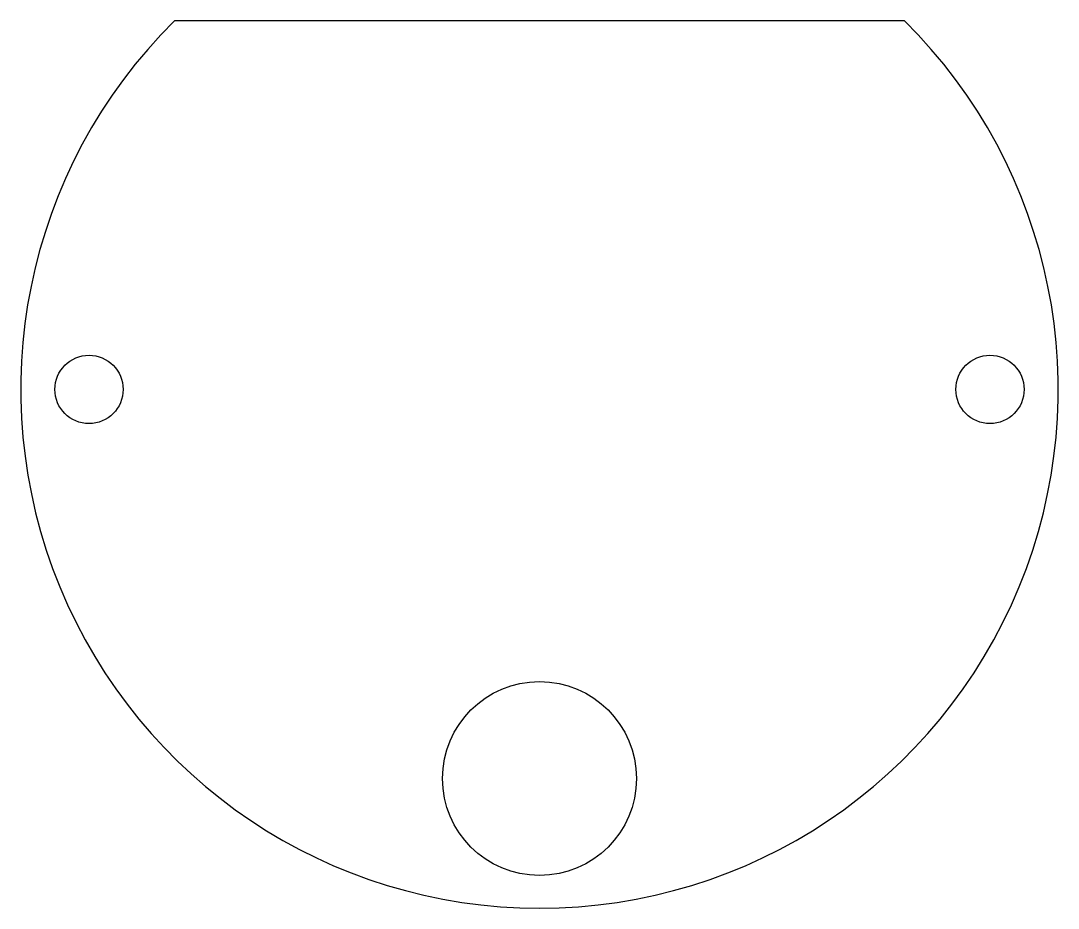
# Model space of a CAD drawing. Header units: millimetres. Extents: x -19 to 19, y -19 to 13.5.
import ezdxf

# ---------------------------------------------------------------- set-up
doc = ezdxf.new("R2010")
doc.units = ezdxf.units.MM
doc.layers.get('0').update_dxf_attribs({"linetype": 'CONTINUOUS'})

msp = doc.modelspace()

# ---------------------------------------------------------------- linework, layer by layer
msp.add_lwpolyline([(-13.37, 13.5, 2.430862), (13.37, 13.5)], format="xyb", close=True)
for centre, radius in [((-16.5, 0), 1.25), ((16.5, 0), 1.25), ((0, -14.25), 3.55)]:
    msp.add_circle(centre, radius)

doc.saveas('drawing.dxf')
